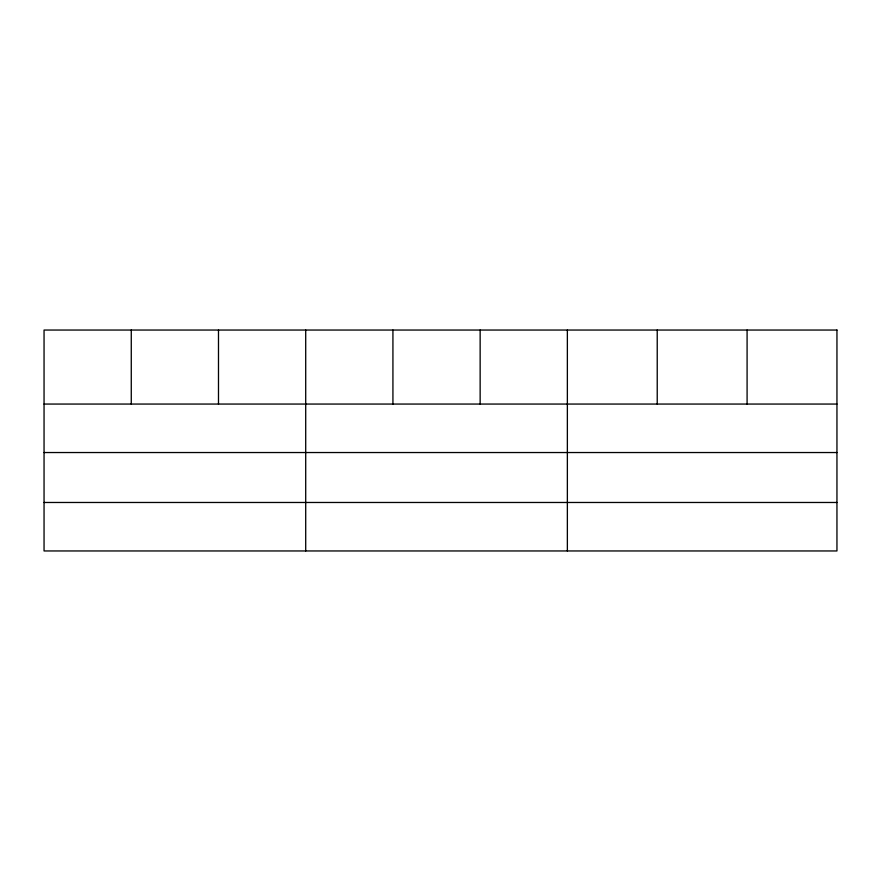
<?xml version="1.0" encoding="UTF-8"?>
<svg xmlns="http://www.w3.org/2000/svg" width="881" height="881" viewBox="0 0 881 881"><rect width="100%" height="100%" fill="white"/><g stroke="black" fill="none" stroke-linecap="round" stroke-linejoin="round"><path stroke-width="1.32" d="M44.05 404.06L836.95 404.06M44.05 452.537L836.95 452.537M44.05 502.478L836.95 502.478M747.088 330.045L747.088 404.06M657.226 330.045L657.226 404.06M567.364 330.045L567.364 550.955M480.145 330.045L480.145 404.06M392.926 330.045L392.926 404.06M305.707 330.045L305.707 550.955M218.488 330.045L218.488 404.06M131.269 330.045L131.269 404.06M836.95 330.045L44.05 330.045L44.05 550.955L836.95 550.955L836.95 330.045"/></g></svg>
